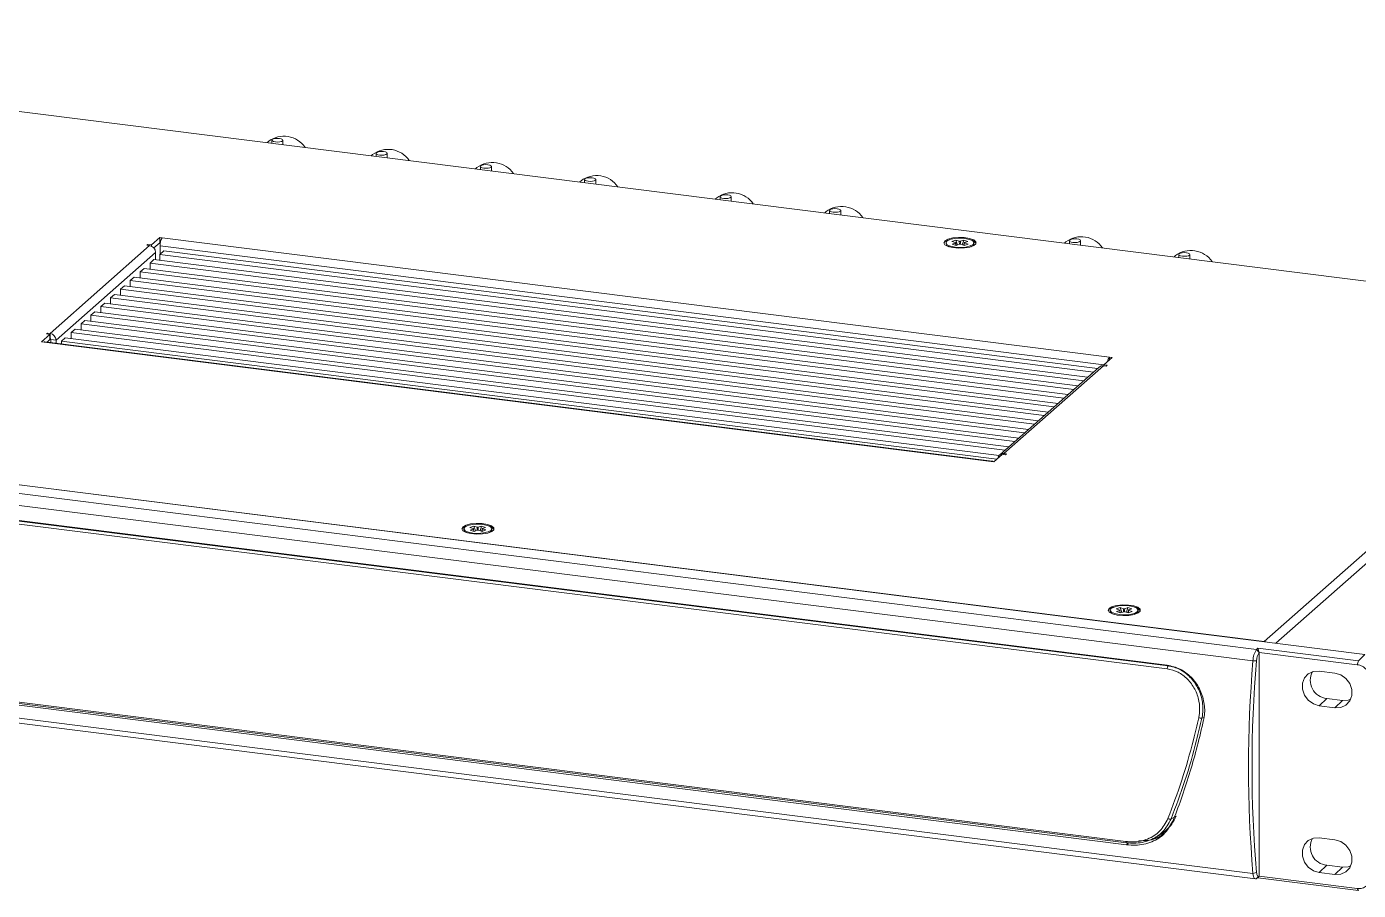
# Model space of a CAD drawing. Header units: millimetres. Extents: x 5 to 589, y 5 to 415.
# Drawn here: x 497.25 to 545.05, y 313.33 to 344.33 of the extents above; entities that cross this region are included whole.
import ezdxf

# ---------------------------------------------------------------- set-up
doc = ezdxf.new("R2010")
doc.units = ezdxf.units.MM

msp = doc.modelspace()

# ---------------------------------------------------------------- linework, layer by layer
at = {"color": 7, "linetype": 'Continuous', "lineweight": 15}
for p, q in [((472.8526, 344.3295), (554.9633, 333.9845)), ((505.9313, 340.2112), (505.8824, 340.1681)), ((506.0551, 340.2539), (506.0551, 340.1464)), ((506.4551, 340.1048), (506.4551, 340.2539)), ((509.6729, 339.7398), (509.6241, 339.6967)), ((509.7968, 339.7825), (509.7968, 339.6749)), ((510.1968, 339.6334), (510.1968, 339.7825)), ((513.4146, 339.2684), (513.3657, 339.2253)), ((513.5384, 339.3111), (513.5384, 339.2035)), ((513.9384, 339.162), (513.9384, 339.3111)), ((517.1562, 338.797), (517.1074, 338.7539)), ((517.2801, 338.8397), (517.2801, 338.7321)), ((517.6801, 338.6906), (517.6801, 338.8397)), ((522.0204, 338.1841), (521.9716, 338.1411)), ((522.1442, 338.2268), (522.1442, 338.1193)), ((522.5442, 338.0778), (522.5442, 338.2268)), ((525.9491, 337.6892), (525.9003, 337.6461)), ((526.073, 337.7319), (526.073, 337.6243)), ((526.473, 337.5828), (526.473, 337.7319)), ((501.6085, 336.5123), (501.5732, 336.4812)), ((501.7301, 336.497), (501.6085, 336.5123)), ((501.6085, 336.4767), (501.6085, 336.5123)), ((502.0306, 336.7621), (501.7301, 336.497)), ((501.7301, 336.4518), (501.7301, 336.497)), ((501.8188, 336.3867), (502.0306, 336.5735)), ((502.1242, 336.7503), (502.0306, 336.7621)), ((502.0306, 336.5735), (502.0306, 336.7621)), ((502.0306, 336.5735), (502.0522, 336.5708)), ((502.1242, 336.7503), (536.1171, 332.4676)), ((530.2535, 336.5714), (530.2535, 336.5337)), ((530.603, 336.6641), (530.4662, 336.6155)), ((530.4662, 336.6155), (530.5903, 336.5767)), ((530.5917, 336.5626), (530.4754, 336.5212)), ((530.4754, 336.5212), (530.6213, 336.4756)), ((530.6118, 336.4786), (530.601, 336.57)), ((530.7271, 336.6253), (530.603, 336.6641)), ((530.6659, 336.4915), (530.603, 336.6641)), ((530.6213, 336.4756), (530.7376, 336.517)), ((530.8857, 336.6671), (530.7694, 336.6258)), ((530.7799, 336.5175), (530.904, 336.4787)), ((530.8857, 336.6671), (530.8329, 336.5009)), ((531.0316, 336.6215), (530.8857, 336.6671)), ((530.9071, 336.5738), (530.8955, 336.4813)), ((530.904, 336.4787), (531.0407, 336.5273)), ((530.9153, 336.5802), (531.0316, 336.6215)), ((531.0407, 336.5273), (530.9167, 336.5661)), ((531.2535, 336.5337), (531.2535, 336.5714)), ((534.5549, 336.6049), (534.5061, 336.5619)), ((534.6788, 336.6476), (534.6788, 336.5401)), ((535.0788, 336.4986), (535.0788, 336.6476)), ((498.0958, 333.3202), (501.6667, 336.4694)), ((498.311, 333.0762), (501.8819, 336.2254)), ((501.5732, 336.4812), (501.6667, 336.4694)), ((501.8819, 335.9593), (501.8819, 336.2254)), ((502.1771, 336.2784), (502.0357, 336.1537)), ((502.0357, 336.1537), (502.0357, 335.9399)), ((502.0357, 336.1537), (535.5467, 331.9317)), ((502.0429, 336.4617), (502.0429, 336.1694)), ((502.0429, 336.1694), (502.043, 336.1602)), ((502.1771, 336.2784), (535.6881, 332.0564)), ((530.3492, 336.4356), (530.3684, 336.4268)), ((531.1386, 336.4268), (531.1578, 336.4356)), ((538.4837, 336.11), (538.4348, 336.0669)), ((538.6075, 336.1527), (538.6075, 336.0451)), ((539.0075, 336.0036), (539.0075, 336.1527)), ((501.47, 335.6548), (501.3286, 335.5301)), ((501.47, 335.6548), (534.981, 331.4328)), ((501.8236, 335.9666), (501.6822, 335.8419)), ((501.6822, 335.8419), (535.1931, 331.6199)), ((501.6822, 335.8419), (501.6822, 335.6281)), ((501.8236, 335.9666), (535.3346, 331.7446)), ((501.1165, 335.343), (500.9751, 335.2183)), ((500.9751, 335.2183), (534.486, 330.9963)), ((500.9751, 335.2183), (500.9751, 335.0045)), ((501.1165, 335.343), (534.6274, 331.121)), ((501.3286, 335.5301), (501.3286, 335.3163)), ((501.3286, 335.5301), (534.8396, 331.3081)), ((500.4094, 334.7194), (500.268, 334.5947)), ((500.268, 334.5947), (533.7789, 330.3727)), ((500.268, 334.5947), (500.268, 334.3809)), ((500.4094, 334.7194), (533.9203, 330.4974)), ((500.7629, 335.0312), (500.6215, 334.9065)), ((500.6215, 334.9065), (534.1325, 330.6845)), ((500.6215, 334.9065), (500.6215, 334.6927)), ((500.7629, 335.0312), (534.2739, 330.8092)), ((500.0558, 334.4076), (499.9144, 334.2829)), ((499.9144, 334.2829), (499.9144, 334.0691)), ((499.9144, 334.2829), (533.4254, 330.0609)), ((500.0558, 334.4076), (533.5668, 330.1856)), ((499.3487, 333.784), (499.2073, 333.6593)), ((499.2073, 333.6593), (532.7183, 329.4373)), ((499.2073, 333.6593), (499.2073, 333.4455)), ((499.3487, 333.784), (532.8597, 329.562)), ((499.7023, 334.0958), (499.5608, 333.9711)), ((499.5608, 333.9711), (499.5608, 333.7573)), ((499.5608, 333.9711), (533.0718, 329.7491)), ((499.7023, 334.0958), (533.2132, 329.8738)), ((554.9633, 333.9845), (541.6697, 322.2606)), ((498.0885, 333.2854), (497.788, 333.0204)), ((498.0023, 333.3319), (497.9669, 333.3008)), ((497.9669, 333.3008), (498.0885, 333.2854)), ((498.0958, 333.3202), (498.0023, 333.3319)), ((498.0023, 333.2963), (498.0023, 333.3319)), ((498.0885, 333.0969), (498.0885, 333.2854)), ((498.0958, 333.1316), (498.0958, 333.3202)), ((498.6416, 333.1604), (498.5002, 333.0357)), ((498.6416, 333.1604), (532.1568, 328.9379)), ((498.9952, 333.4722), (498.8537, 333.3475)), ((498.8537, 333.3475), (532.3647, 329.1255)), ((498.8537, 333.3475), (498.8537, 333.1337)), ((498.9952, 333.4722), (532.5061, 329.2502)), ((545.2827, 321.7983), (455.9319, 333.0555)), ((497.788, 333.0204), (497.8815, 333.0086)), ((531.8745, 328.7259), (497.8815, 333.0086)), ((531.9033, 328.7373), (497.9103, 333.02)), ((497.9899, 333.0099), (498.0885, 333.0969)), ((498.0885, 333.1325), (498.0958, 333.1316)), ((498.1239, 333.0998), (498.311, 333.0762)), ((498.1239, 333.0998), (498.1239, 332.9931)), ((498.311, 333.0762), (498.311, 332.9695)), ((498.5002, 333.0357), (498.5002, 332.9457)), ((498.5002, 333.0357), (532.0722, 328.806)), ((541.3999, 321.9752), (459.2705, 332.3226)), ((459.559, 332.6056), (541.6697, 322.2606)), ((535.9102, 332.1907), (536.2107, 332.4558)), ((536.0318, 332.1754), (535.9102, 332.1907)), ((535.9102, 332.1551), (535.9102, 332.1907)), ((536.2107, 332.4558), (536.1171, 332.4676)), ((536.1171, 332.3733), (536.1171, 332.4676)), ((541.2695, 321.5685), (459.1401, 331.9158)), ((535.7507, 332.1117), (532.1799, 328.9625)), ((535.9029, 332.156), (532.332, 329.0068)), ((535.9029, 332.156), (535.9964, 332.1442)), ((535.9964, 332.1442), (536.0318, 332.1754)), ((531.968, 328.7141), (532.2686, 328.9792)), ((532.2686, 328.9792), (532.3902, 328.9638)), ((532.4255, 328.995), (532.332, 329.0068)), ((532.3902, 328.9638), (532.4255, 328.995)), ((531.8745, 328.7259), (531.968, 328.7141)), ((538.1889, 321.2775), (483.3175, 328.1906)), ((483.3268, 328.3252), (538.1905, 321.413)), ((483.3505, 328.2962), (538.222, 321.383)), ((512.9497, 326.3078), (512.9497, 326.2701)), ((513.0454, 326.172), (513.0646, 326.1632)), ((513.2993, 326.4005), (513.1625, 326.3519)), ((513.1625, 326.3519), (513.2865, 326.3131)), ((513.2879, 326.299), (513.1716, 326.2576)), ((513.1716, 326.2576), (513.3175, 326.212)), ((513.308, 326.215), (513.2972, 326.3064)), ((513.4233, 326.3617), (513.2993, 326.4005)), ((513.3621, 326.2279), (513.2993, 326.4005)), ((513.3175, 326.212), (513.4338, 326.2534)), ((513.5819, 326.4035), (513.4656, 326.3622)), ((513.4761, 326.2538), (513.6002, 326.2151)), ((513.5291, 326.2373), (513.5819, 326.4035)), ((513.7279, 326.3579), (513.5819, 326.4035)), ((513.6033, 326.3101), (513.5919, 326.2196)), ((513.6002, 326.2151), (513.737, 326.2637)), ((513.6115, 326.3166), (513.7279, 326.3579)), ((513.737, 326.2637), (513.6129, 326.3025)), ((513.8348, 326.1632), (513.854, 326.172)), ((513.9497, 326.2701), (513.9497, 326.3078)), ((541.2695, 313.9313), (459.1401, 324.2787)), ((459.2279, 324.0882), (541.3573, 313.7408)), ((536.148, 323.3851), (536.148, 323.3474)), ((536.2437, 323.2493), (536.2629, 323.2405)), ((536.4975, 323.4778), (536.3607, 323.4292)), ((536.3607, 323.4292), (536.4848, 323.3904)), ((536.4862, 323.3763), (536.3699, 323.3349)), ((536.3699, 323.3349), (536.5158, 323.2893)), ((536.5063, 323.2923), (536.4955, 323.3837)), ((536.6216, 323.439), (536.4975, 323.4778)), ((536.5604, 323.3052), (536.4975, 323.4778)), ((536.5158, 323.2893), (536.6321, 323.3307)), ((536.7802, 323.4808), (536.6639, 323.4395)), ((536.6744, 323.3311), (536.7985, 323.2924)), ((536.7274, 323.3146), (536.7802, 323.4808)), ((536.9261, 323.4352), (536.7802, 323.4808)), ((536.8016, 323.3874), (536.7902, 323.2969)), ((536.7985, 323.2924), (536.9352, 323.341)), ((536.8098, 323.3939), (536.9261, 323.4352)), ((536.9352, 323.341), (536.8112, 323.3798)), ((537.0331, 323.2405), (537.0523, 323.2493)), ((537.148, 323.3474), (537.148, 323.3851)), ((478.4782, 322.4211), (536.711, 315.0844)), ((478.5004, 322.3702), (536.7333, 315.0335)), ((536.7338, 314.9644), (478.6497, 322.2823)), ((541.3999, 321.9752), (541.4406, 322.0168)), ((541.4953, 321.8709), (541.3999, 321.9752)), ((541.4406, 322.0168), (545.0513, 321.5619)), ((541.4967, 321.8727), (541.4406, 322.0168)), ((541.4968, 321.8725), (541.4953, 321.8709)), ((541.4967, 321.8727), (541.4968, 321.8725)), ((545.014, 321.4295), (541.4967, 321.8727)), ((541.4968, 313.8397), (541.4968, 321.8725)), ((545.0513, 321.5619), (545.2827, 321.7983)), ((541.3975, 321.5659), (541.2695, 321.5685)), ((544.2095, 321.13), (543.6483, 321.2007)), ((545.0513, 321.5619), (545.014, 321.4295)), ((543.6483, 319.9562), (543.917, 320.2182)), ((543.6483, 319.9562), (544.2095, 319.8855)), ((544.4782, 320.1475), (543.917, 320.2182)), ((544.2095, 319.8855), (544.4782, 320.1475)), ((538.1328, 315.4661), (537.9042, 315.3118)), ((544.2095, 315.1432), (543.6483, 315.2139)), ((543.6483, 313.9694), (543.917, 314.2314)), ((544.4782, 314.1607), (543.917, 314.2314)), ((544.2095, 313.8987), (544.4782, 314.1607)), ((541.3975, 313.9711), (541.2695, 313.9313)), ((541.4953, 313.8386), (541.3999, 313.7546)), ((541.4406, 313.7848), (541.3999, 313.7546)), ((541.4406, 313.7848), (541.4967, 313.8396)), ((545.0513, 313.3299), (541.4406, 313.7848)), ((541.4953, 313.8386), (541.4968, 313.8397)), ((541.4968, 313.8397), (541.4967, 313.8396)), ((541.4967, 313.8396), (545.014, 313.3965)), ((543.6483, 313.9694), (544.2095, 313.8987)), ((545.0513, 313.3299), (545.014, 313.3965))]:
    msp.add_line(p, q, dxfattribs=at)
at = {"color": 8, "linetype": 'Continuous', "lineweight": 15}
for p, q in [((502.0429, 336.4617), (535.9142, 332.1943)), ((555.1784, 333.7405), (542.0929, 322.2002)), ((532.332, 328.9712), (532.332, 329.0068)), ((541.6697, 322.2535), (541.6697, 322.2606)), ((539.5139, 319.5339), (539.4357, 319.5138)), ((536.7338, 314.9644), (536.8046, 315.0336))]:
    msp.add_line(p, q, dxfattribs=at)
at = {"color": 7, "linetype": 'Continuous', "lineweight": 15, "flags": 128}
for points in [[(506.3258, 340.3162), (506.2488, 340.3205), (506.1728, 340.3146), (506.1093, 340.2995), (506.068, 340.2774), (506.0552, 340.2518), (506.0728, 340.2264), (506.1182, 340.2053), (506.1844, 340.1915), (506.2614, 340.1872), (506.3374, 340.1931), (506.4009, 340.2082), (506.4422, 340.2303), (506.455, 340.256), (506.4374, 340.2813), (506.392, 340.3025), (506.3258, 340.3162)], [(510.0675, 339.8448), (509.9905, 339.8491), (509.9145, 339.8432), (509.851, 339.8281), (509.8097, 339.806), (509.7969, 339.7804), (509.8145, 339.755), (509.8598, 339.7339), (509.9261, 339.7201), (510.003, 339.7158), (510.0791, 339.7217), (510.1426, 339.7368), (510.1839, 339.7589), (510.1967, 339.7846), (510.1791, 339.8099), (510.1337, 339.8311), (510.0675, 339.8448)], [(513.8091, 339.3734), (513.7322, 339.3777), (513.6561, 339.3718), (513.5926, 339.3567), (513.5513, 339.3346), (513.5385, 339.309), (513.5561, 339.2836), (513.6015, 339.2625), (513.6677, 339.2487), (513.7447, 339.2444), (513.8207, 339.2503), (513.8842, 339.2654), (513.9255, 339.2875), (513.9383, 339.3132), (513.9207, 339.3385), (513.8753, 339.3597), (513.8091, 339.3734)], [(517.5508, 338.902), (517.4738, 338.9063), (517.3978, 338.9004), (517.3343, 338.8853), (517.293, 338.8632), (517.2802, 338.8376), (517.2978, 338.8122), (517.3432, 338.7911), (517.4094, 338.7773), (517.4864, 338.773), (517.5624, 338.7789), (517.6259, 338.794), (517.6672, 338.8161), (517.68, 338.8418), (517.6624, 338.8671), (517.617, 338.8883), (517.5508, 338.902)], [(522.415, 338.2892), (522.338, 338.2935), (522.262, 338.2876), (522.1985, 338.2725), (522.1572, 338.2504), (522.1443, 338.2247), (522.162, 338.1994), (522.2073, 338.1782), (522.2735, 338.1645), (522.3505, 338.1602), (522.4265, 338.1661), (522.49, 338.1812), (522.5313, 338.2033), (522.5441, 338.2289), (522.5265, 338.2543), (522.4812, 338.2754), (522.415, 338.2892)], [(526.3437, 337.7942), (526.2667, 337.7985), (526.1907, 337.7926), (526.1272, 337.7775), (526.0859, 337.7554), (526.0731, 337.7298), (526.0907, 337.7044), (526.1361, 337.6833), (526.2023, 337.6695), (526.2792, 337.6652), (526.3553, 337.6711), (526.4188, 337.6862), (526.4601, 337.7083), (526.4729, 337.734), (526.4553, 337.7593), (526.4099, 337.7805), (526.3437, 337.7942)], [(530.211, 336.6397), (530.1735, 336.5698), (530.2144, 336.5001), (530.3281, 336.44), (530.4992, 336.3976), (530.7047, 336.3787), (530.9168, 336.3859), (531.1068, 336.4181), (531.2491, 336.471), (531.3245, 336.5374), (531.3227, 336.6085), (531.2441, 336.6745), (531.0992, 336.7266), (530.9076, 336.7578), (530.6952, 336.7637), (530.4907, 336.7437), (530.3217, 336.7005), (530.211, 336.6397)], [(530.2535, 336.5337), (530.2538, 336.5283), (530.298, 336.465), (530.3738, 336.4253)], [(531.1183, 336.4574), (531.2214, 336.5126), (531.2532, 336.5768), (531.209, 336.6401), (531.0955, 336.693), (530.9298, 336.7273), (530.7374, 336.738), (530.5474, 336.7232), (530.3887, 336.6854), (530.2856, 336.6302), (530.2538, 336.566), (530.298, 336.5027), (530.4115, 336.4498), (530.5771, 336.4154), (530.7696, 336.4048), (530.9596, 336.4196), (531.1183, 336.4574)], [(531.1332, 336.4253), (531.2214, 336.4749), (531.2535, 336.5337)], [(534.9495, 336.71), (534.8725, 336.7143), (534.7965, 336.7084), (534.733, 336.6933), (534.6917, 336.6712), (534.6789, 336.6455), (534.6965, 336.6202), (534.7419, 336.599), (534.8081, 336.5853), (534.8851, 336.581), (534.9611, 336.5869), (535.0246, 336.602), (535.0659, 336.6241), (535.0787, 336.6497), (535.0611, 336.6751), (535.0157, 336.6962), (534.9495, 336.71)], [(538.8782, 336.215), (538.8013, 336.2193), (538.7252, 336.2134), (538.6618, 336.1983), (538.6204, 336.1762), (538.6076, 336.1506), (538.6252, 336.1252), (538.6706, 336.1041), (538.7368, 336.0903), (538.8138, 336.086), (538.8898, 336.0919), (538.9533, 336.107), (538.9946, 336.1291), (539.0074, 336.1547), (538.9898, 336.1801), (538.9445, 336.2013), (538.8782, 336.215)], [(497.8815, 333.0086), (497.8974, 333.0184), (497.9103, 333.02)], [(512.9072, 326.3761), (512.8697, 326.3062), (512.9106, 326.2365), (513.0243, 326.1764), (513.1955, 326.134), (513.401, 326.1151), (513.613, 326.1223), (513.803, 326.1545), (513.9453, 326.2074), (514.0207, 326.2738), (514.0189, 326.3449), (513.9403, 326.4109), (513.7954, 326.463), (513.6038, 326.4942), (513.3914, 326.5001), (513.1869, 326.4801), (513.0179, 326.4368), (512.9072, 326.3761)], [(513.0849, 326.4218), (512.9818, 326.3666), (512.95, 326.3024), (512.9942, 326.2391), (513.1077, 326.1862), (513.2734, 326.1518), (513.4658, 326.1412), (513.6558, 326.1559), (513.8145, 326.1938), (513.9176, 326.249), (513.9495, 326.3132), (513.9052, 326.3765), (513.7917, 326.4294), (513.6261, 326.4637), (513.4336, 326.4744), (513.2436, 326.4596), (513.0849, 326.4218)], [(512.9497, 326.2701), (512.95, 326.2647), (512.9942, 326.2014), (513.07, 326.1616)], [(513.8295, 326.1616), (513.9176, 326.2113), (513.9497, 326.2701)], [(536.1054, 323.4534), (536.068, 323.3835), (536.1089, 323.3138), (536.2226, 323.2537), (536.3937, 323.2113), (536.5992, 323.1924), (536.8113, 323.1996), (537.0013, 323.2318), (537.1436, 323.2847), (537.219, 323.3511), (537.2172, 323.4222), (537.1386, 323.4882), (536.9937, 323.5403), (536.8021, 323.5715), (536.5897, 323.5774), (536.3852, 323.5574), (536.2162, 323.5141), (536.1054, 323.4534)], [(536.148, 323.3474), (536.1482, 323.342), (536.1925, 323.2787), (536.2683, 323.2389)], [(536.2832, 323.4991), (536.1801, 323.4439), (536.1482, 323.3797), (536.1925, 323.3164), (536.306, 323.2635), (536.4716, 323.2291), (536.6641, 323.2185), (536.8541, 323.2332), (537.0128, 323.2711), (537.1159, 323.3263), (537.1477, 323.3904), (537.1035, 323.4538), (536.99, 323.5067), (536.8243, 323.541), (536.6319, 323.5517), (536.4419, 323.5369), (536.2832, 323.4991)], [(537.0277, 323.2389), (537.1159, 323.2886), (537.148, 323.3474)], [(541.6697, 322.2606), (541.7116, 322.2512), (541.7244, 322.2466)], [(543.6483, 321.2007), (543.4371, 321.1898), (543.2514, 321.1051), (543.1136, 320.957), (543.0403, 320.7631), (543.0403, 320.547), (543.1136, 320.3347), (543.2514, 320.1518), (543.4371, 320.0203), (543.6483, 319.9562)], [(544.2095, 319.8855), (544.4207, 319.8964), (544.6063, 319.9811), (544.7442, 320.1293), (544.8175, 320.3231), (544.8175, 320.5392), (544.7442, 320.7515), (544.6063, 320.9344), (544.4207, 321.0659), (544.2095, 321.13)], [(544.7771, 320.1914), (544.6809, 320.158), (544.4782, 320.1475)], [(538.5118, 315.9962), (538.3989, 315.9326), (538.3292, 315.8933)], [(543.6483, 315.2139), (543.4371, 315.203), (543.2514, 315.1183), (543.1136, 314.9701), (543.0403, 314.7763), (543.0403, 314.5602), (543.1136, 314.3479), (543.2514, 314.165), (543.4371, 314.0335), (543.6483, 313.9694)], [(544.2095, 313.8987), (544.4207, 313.9096), (544.6063, 313.9943), (544.7442, 314.1424), (544.8175, 314.3363), (544.8175, 314.5524), (544.7442, 314.7647), (544.6063, 314.9476), (544.4207, 315.079), (544.2095, 315.1432)], [(544.7771, 314.2045), (544.6809, 314.1711), (544.4782, 314.1607)], [(541.3999, 313.7546), (541.3773, 313.7427), (541.3554, 313.7411), (541.335, 313.7498), (541.3164, 313.7686), (541.3001, 313.797), (541.2867, 313.8343), (541.2764, 313.8795), (541.2695, 313.9313)], [(541.3975, 313.9711), (541.4026, 313.9322), (541.4104, 313.8984), (541.4205, 313.8704), (541.4326, 313.8491), (541.4466, 313.835), (541.4619, 313.8285), (541.4783, 313.8297), (541.4953, 313.8386)]]:
    msp.add_lwpolyline(points, dxfattribs=at)
at = {"color": 8, "linetype": 'Continuous', "lineweight": 15, "flags": 128}
for points in [[(530.605, 336.4807), (530.593, 336.553), (530.5917, 336.5626), (530.5917, 336.5626), (530.5917, 336.5626)], [(530.7333, 336.5155), (530.7319, 336.5267), (530.7274, 336.6152), (530.7271, 336.6253), (530.7271, 336.6253), (530.7271, 336.6253)], [(513.3012, 326.2171), (513.2892, 326.2894), (513.2879, 326.299), (513.2879, 326.299), (513.2879, 326.299)], [(513.4295, 326.2518), (513.4282, 326.2631), (513.4236, 326.3516), (513.4233, 326.3617), (513.4233, 326.3617), (513.4233, 326.3617)], [(536.4995, 323.2944), (536.4875, 323.3667), (536.4862, 323.3763), (536.4862, 323.3763), (536.4862, 323.3763)], [(536.6277, 323.3291), (536.6264, 323.3404), (536.6219, 323.4289), (536.6216, 323.439), (536.6216, 323.439), (536.6216, 323.439)]]:
    msp.add_lwpolyline(points, dxfattribs=at)
at = {"color": 7, "linetype": 'Continuous', "lineweight": 15}
for centre, radius, start, end in [((506.4866, 339.4776), 0.9201, 34.31291, 127.12583), ((510.2283, 339.0062), 0.9201, 34.3129, 127.12584), ((513.9699, 338.5348), 0.9201, 34.31291, 127.12583), ((517.7116, 338.0634), 0.9201, 34.31293, 127.12581), ((522.5757, 337.4505), 0.9201, 34.31296, 127.12578), ((526.5045, 336.9556), 0.9201, 34.31291, 127.12583), ((502.4948, 336.4901), 0.4528, 144.93095, 183.5931), ((530.3904, 336.4371), 0.2433, 93.92233, 151.67765), ((531.0801, 336.3805), 0.304, 34.46646, 79.93368), ((535.1103, 335.8713), 0.9201, 34.3129, 127.12585), ((501.6307, 336.2208), 0.2512, 1.0587, 81.76054), ((539.039, 335.3764), 0.9201, 34.31285, 127.12589), ((498.0598, 333.0716), 0.2512, 1.0587, 81.76054), ((498.0911, 333.0992), 0.0328, 1.05921, 81.76129), ((536.3605, 332.2698), 0.3135, 140.89702, 171.87474), ((535.8757, 331.9662), 0.1917, 81.84196, 130.66123), ((532.3036, 328.8228), 0.1862, 81.22661, 172.44954), ((531.8991, 328.704), 0.0329, 27.36531, 138.27178), ((513.0866, 326.1735), 0.2433, 93.92271, 151.67732), ((513.7763, 326.1169), 0.304, 34.46667, 79.93284), ((536.2849, 323.2508), 0.2432, 93.92049, 151.67954), ((536.9746, 323.1942), 0.304, 34.46689, 79.93292), ((542.0112, 321.555), 0.7419, 145.49445, 178.95622), ((541.9538, 321.5557), 0.5564, 145.49447, 178.95626), ((585.7262, 317.7499), 44.6204, 175.09066, 184.90934), ((585.6071, 317.7685), 44.3724, 175.09065, 184.90935), ((543.9774, 320.8677), 0.6523, 151.28978, 264.67974), ((543.9774, 314.8809), 0.6523, 151.28923, 264.68028)]:
    msp.add_arc(centre, radius, start, end, dxfattribs=at)
for points, knots in [([(530.5917, 336.5626), (530.5937, 336.5635), (530.5979, 336.5653), (530.6002, 336.5686), (530.5993, 336.572), (530.5956, 336.5748), (530.5918, 336.5762), (530.5903, 336.5767)], [0, 0, 0, 0, 0.2149849, 0.4299776, 0.6443536, 0.8584424, 1, 1, 1, 1]), ([(530.7271, 336.6253), (530.7298, 336.6246), (530.7352, 336.6233), (530.7452, 336.6225), (530.7554, 336.6228), (530.7637, 336.624), (530.7678, 336.6253), (530.7694, 336.6258)], [0, 0, 0, 0, 0.2149837, 0.4299754, 0.6443501, 0.8584153, 1, 1, 1, 1]), ([(530.7799, 336.5175), (530.7772, 336.5181), (530.7718, 336.5195), (530.7618, 336.5203), (530.7516, 336.52), (530.7433, 336.5188), (530.7392, 336.5175), (530.7376, 336.517)], [0, 0, 0, 0, 0.2149578, 0.4299546, 0.6443345, 0.8584272, 1, 1, 1, 1]), ([(530.9153, 336.5802), (530.9132, 336.5793), (530.9091, 336.5775), (530.9067, 336.5741), (530.9077, 336.5708), (530.9114, 336.568), (530.9152, 336.5666), (530.9167, 336.5661)], [0, 0, 0, 0, 0.2149879, 0.4299836, 0.6443486, 0.8584405, 1, 1, 1, 1]), ([(513.2879, 326.299), (513.29, 326.2999), (513.2941, 326.3017), (513.2965, 326.305), (513.2955, 326.3084), (513.2919, 326.3112), (513.2881, 326.3125), (513.2865, 326.3131)], [0, 0, 0, 0, 0.2149851, 0.429978, 0.6443255, 0.8584144, 1, 1, 1, 1]), ([(513.4233, 326.3617), (513.426, 326.361), (513.4314, 326.3597), (513.4415, 326.3589), (513.4516, 326.3592), (513.4599, 326.3604), (513.464, 326.3617), (513.4656, 326.3622)], [0, 0, 0, 0, 0.2149879, 0.4299836, 0.6443486, 0.8584405, 1, 1, 1, 1]), ([(513.4761, 326.2538), (513.4734, 326.2545), (513.468, 326.2559), (513.458, 326.2567), (513.4478, 326.2564), (513.4395, 326.2552), (513.4354, 326.2539), (513.4338, 326.2534)], [0, 0, 0, 0, 0.2149904, 0.4299817, 0.6443561, 0.8584434, 1, 1, 1, 1]), ([(513.6115, 326.3166), (513.6095, 326.3157), (513.6053, 326.3139), (513.603, 326.3105), (513.6039, 326.3072), (513.6076, 326.3044), (513.6114, 326.303), (513.6129, 326.3025)], [0, 0, 0, 0, 0.2149578, 0.4299546, 0.6443345, 0.8584272, 1, 1, 1, 1]), ([(536.4862, 323.3763), (536.4882, 323.3772), (536.4924, 323.379), (536.4947, 323.3823), (536.4938, 323.3857), (536.4901, 323.3885), (536.4863, 323.3898), (536.4848, 323.3904)], [0, 0, 0, 0, 0.2149922, 0.4299923, 0.6443469, 0.8584655, 1, 1, 1, 1]), ([(536.6216, 323.439), (536.6243, 323.4383), (536.6297, 323.4369), (536.6397, 323.4362), (536.6499, 323.4365), (536.6582, 323.4377), (536.6623, 323.439), (536.6639, 323.4395)], [0, 0, 0, 0, 0.2150158, 0.4299767, 0.6443385, 0.8584272, 1, 1, 1, 1]), ([(536.6744, 323.3311), (536.6717, 323.3318), (536.6663, 323.3332), (536.6562, 323.334), (536.6461, 323.3337), (536.6378, 323.3325), (536.6337, 323.3312), (536.6321, 323.3307)], [0, 0, 0, 0, 0.21496255, 0.42998859, 0.64436615, 0.85845668, 1, 1, 1, 1]), ([(536.8098, 323.3939), (536.8077, 323.393), (536.8036, 323.3912), (536.8012, 323.3878), (536.8022, 323.3845), (536.8058, 323.3817), (536.8097, 323.3803), (536.8112, 323.3798)], [0, 0, 0, 0, 0.214965, 0.4299689, 0.6443559, 0.8584783, 1, 1, 1, 1]), ([(538.222, 321.383), (538.218, 321.378), (538.2102, 321.3681), (538.2001, 321.3419), (538.1923, 321.3107), (538.1901, 321.2885), (538.1889, 321.2775)], [0, 0, 0, 0, 0.2500003, 0.5000052, 0.7500003, 1, 1, 1, 1]), ([(539.3199, 319.5261), (539.3288, 319.5721), (539.3658, 319.7647), (539.3499, 320.1227), (539.1991, 320.5598), (538.9351, 320.9206), (538.5888, 321.1846), (538.3221, 321.2465), (538.1889, 321.2775)], [0, 0, 0, 0, 0.0620684, 0.2593243, 0.4520129, 0.6381324, 0.8194232, 1, 1, 1, 1]), ([(538.1905, 321.413), (538.3479, 321.3765), (538.6626, 321.3034), (539.0681, 320.9933), (539.3709, 320.5738), (539.5363, 320.0753), (539.5457, 319.6864), (539.5054, 319.4846), (539.4975, 319.4451)], [0, 0, 0, 0, 0.188271, 0.3764738, 0.5666136, 0.7594535, 0.9528934, 1, 1, 1, 1]), ([(538.222, 321.383), (538.222, 321.383), (538.3655, 321.3649), (538.6515, 321.2764), (539.0235, 321.0029), (539.3054, 320.6153), (539.4701, 320.149), (539.4776, 319.7696), (539.4496, 319.5617), (539.4357, 319.5138), (539.4357, 319.5138)], [0, 0, 0, 0, 0.0000047, 0.1816552, 0.3635476, 0.5496084, 0.7416959, 0.938154, 0.9999951, 1, 1, 1, 1]), ([(545.4764, 320.9046), (545.4752, 320.9351), (545.4729, 320.9968), (545.435, 321.1185), (545.3484, 321.2582), (545.2208, 321.3617), (545.1049, 321.4145), (545.0441, 321.4246), (545.014, 321.4295)], [0, 0, 0, 0, 0.124452, 0.2513694, 0.5002164, 0.7489389, 0.875642, 1, 1, 1, 1]), ([(538.2167, 315.9045), (538.3863, 316.3554), (538.7233, 317.2512), (539.0763, 318.4874), (539.2579, 319.2615), (539.3199, 319.5261)], [0, 0, 0, 0, 0.4001781, 0.7950316, 1, 1, 1, 1]), ([(539.4357, 319.5138), (539.3734, 319.2492), (539.1914, 318.4749), (538.8373, 317.2389), (538.4994, 316.3439), (538.3292, 315.8933)], [0, 0, 0, 0, 0.2049463, 0.5998014, 1, 1, 1, 1]), ([(539.4975, 319.4451), (539.4232, 319.1303), (539.2747, 318.5008), (539.0169, 317.5904), (538.7348, 316.706), (538.5237, 316.148), (538.4182, 315.869)], [0, 0, 0, 0, 0.2473839, 0.4947752, 0.7473809, 1, 1, 1, 1]), ([(539.3199, 319.5261), (539.3305, 319.523), (539.3516, 319.5168), (539.3845, 319.5117), (539.4145, 319.5101), (539.4286, 319.5125), (539.4357, 319.5138)], [0, 0, 0, 0, 0.2499901, 0.5000073, 0.7500032, 1, 1, 1, 1]), ([(538.5118, 315.9962), (538.4638, 315.8958), (538.3678, 315.6947), (538.2113, 315.5424), (538.1328, 315.4661)], [0, 0, 0, 0, 0.4990218, 1, 1, 1, 1]), ([(536.711, 315.0844), (536.791, 315.0776), (537.0634, 315.0545), (537.5066, 315.1462), (537.9626, 315.4318), (538.1319, 315.7467), (538.2167, 315.9045)], [0, 0, 0, 0, 0.1196011, 0.4072828, 0.7030491, 1, 1, 1, 1]), ([(538.4182, 315.869), (538.3278, 315.6984), (538.1469, 315.3572), (537.6545, 315.0432), (537.1573, 314.9309), (536.8389, 314.9561), (536.7338, 314.9644)], [0, 0, 0, 0, 0.2867742, 0.5735697, 0.8591804, 1, 1, 1, 1]), ([(538.3292, 315.8933), (538.3292, 315.8933), (538.2398, 315.7305), (538.0621, 315.3982), (537.5823, 315.0996), (537.1154, 315.0094), (536.8286, 315.0264), (536.744, 315.0371), (536.744, 315.0371)], [0, 0, 0, 0, 0.0000056, 0.2959613, 0.5915854, 0.8799739, 0.9999947, 1, 1, 1, 1]), ([(538.2167, 315.9045), (538.2269, 315.9), (538.2473, 315.8908), (538.2792, 315.8847), (538.3084, 315.8848), (538.3223, 315.8905), (538.3292, 315.8933)], [0, 0, 0, 0, 0.2500084, 0.5000065, 0.749996, 1, 1, 1, 1]), ([(536.711, 315.0844), (536.7121, 315.0753), (536.7143, 315.0571), (536.7221, 315.0396), (536.7323, 315.0313), (536.7401, 315.0352), (536.744, 315.0371)], [0, 0, 0, 0, 0.2500017, 0.4999977, 0.75, 1, 1, 1, 1]), ([(537.1765, 315.1138), (537.2802, 315.1132), (537.5881, 315.1114), (537.9058, 315.225), (538.0533, 315.3774), (538.0739, 315.3986)], [0, 0, 0, 0, 0.3040895, 0.9029156, 1, 1, 1, 1]), ([(537.7359, 315.2117), (537.7644, 315.2278), (537.8213, 315.2599), (537.8785, 315.2921), (537.9071, 315.3082)], [0, 0, 0, 0, 0.4999184, 1, 1, 1, 1]), ([(545.014, 313.3965), (545.0441, 313.3938), (545.1049, 313.3885), (545.2208, 313.4121), (545.3484, 313.4835), (545.435, 313.6014), (545.4729, 313.7135), (545.4752, 313.7746), (545.4764, 313.8049)], [0, 0, 0, 0, 0.12428146, 0.2510577, 0.49978012, 0.74862677, 0.87547427, 1, 1, 1, 1])]:
    msp.add_open_spline(points, degree=3, knots=knots, dxfattribs=at)
at = {"color": 8, "linetype": 'Continuous', "lineweight": 15}
for points, knots in [([(530.7694, 336.6258), (530.7694, 336.6258), (530.7692, 336.6224), (530.7689, 336.5896), (530.7684, 336.5543), (530.765, 336.5223), (530.7648, 336.5199)], [0, 0, 0, 0, 0.0001114, 0.0961465, 0.9318266, 1, 1, 1, 1]), ([(530.9167, 336.5661), (530.9167, 336.5661), (530.9163, 336.5629), (530.912, 336.5335), (530.9069, 336.5048), (530.9023, 336.4792)], [0, 0, 0, 0, 0.00012698, 0.10960497, 1, 1, 1, 1]), ([(513.4656, 326.3622), (513.4656, 326.3622), (513.4655, 326.3588), (513.4651, 326.326), (513.4646, 326.2907), (513.4613, 326.2587), (513.461, 326.2563)], [0, 0, 0, 0, 0.0001114, 0.096147, 0.9318265, 1, 1, 1, 1]), ([(513.6129, 326.3025), (513.6129, 326.3025), (513.6125, 326.2993), (513.6082, 326.2699), (513.6031, 326.2412), (513.5985, 326.2156)], [0, 0, 0, 0, 0.000127, 0.1096047, 1, 1, 1, 1]), ([(536.6639, 323.4395), (536.6639, 323.4395), (536.6637, 323.4361), (536.6634, 323.4033), (536.6629, 323.368), (536.6595, 323.336), (536.6593, 323.3336)], [0, 0, 0, 0, 0.0001114, 0.0961467, 0.9318261, 1, 1, 1, 1]), ([(536.8112, 323.3798), (536.8112, 323.3798), (536.8112, 323.3765), (536.8049, 323.3475), (536.8006, 323.3186), (536.7968, 323.2929)], [0, 0, 0, 0, 0.000126, 0.1096062, 1, 1, 1, 1])]:
    msp.add_open_spline(points, degree=3, knots=knots, dxfattribs=at)

doc.saveas('drawing.dxf')
